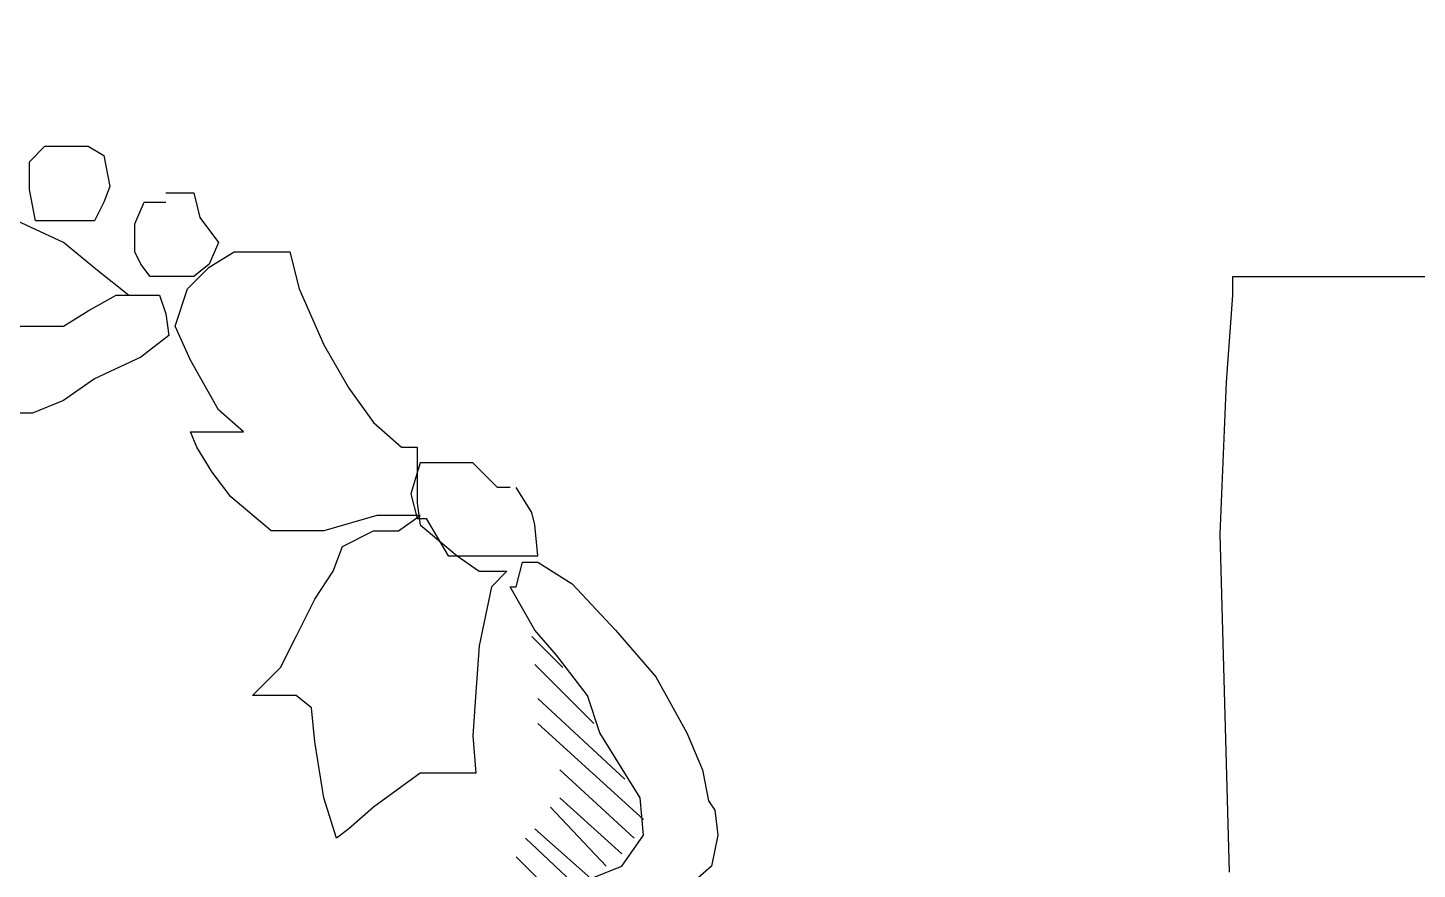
# Model space of a CAD drawing. Extents: x 747954 to 748544, y 4317181 to 4318208.
# Drawn here: x 747981.105 to 747985.585, y 4318046.23 to 4318048.942 of the extents above; entities that cross this region are included whole.
import ezdxf

# ---------------------------------------------------------------- set-up
doc = ezdxf.new("R2010")
doc.units = 0
doc.layers.get('0').update_dxf_attribs({"linetype": 'CONTINUOUS'})

msp = doc.modelspace()

# ---------------------------------------------------------------- linework, layer by layer
at = {"color": 0, "linetype": 'CONTINUOUS'}
for p, q in [((747981.11, 4318048.51), (747981.16, 4318048.56)), ((747981.11, 4318048.51), (747981.16, 4318048.56)), ((747981.16, 4318048.56), (747981.22, 4318048.56)), ((747981.16, 4318048.56), (747981.22, 4318048.56)), ((747981.22, 4318048.56), (747981.24, 4318048.56)), ((747981.22, 4318048.56), (747981.24, 4318048.56)), ((747981.24, 4318048.56), (747981.3, 4318048.56)), ((747981.24, 4318048.56), (747981.3, 4318048.56)), ((747981.3, 4318048.56), (747981.35, 4318048.53)), ((747981.3, 4318048.56), (747981.35, 4318048.53)), ((747981.11, 4318048.42), (747981.11, 4318048.51)), ((747981.11, 4318048.42), (747981.11, 4318048.51)), ((747981.35, 4318048.53), (747981.37, 4318048.43)), ((747981.35, 4318048.53), (747981.37, 4318048.43)), ((747981.13, 4318048.32), (747981.11, 4318048.42)), ((747981.13, 4318048.32), (747981.11, 4318048.42)), ((747981.37, 4318048.43), (747981.35, 4318048.38)), ((747981.37, 4318048.43), (747981.35, 4318048.38)), ((747981.55, 4318048.41), (747981.64, 4318048.41)), ((747981.55, 4318048.41), (747981.64, 4318048.41)), ((747981.64, 4318048.41), (747981.66, 4318048.33)), ((747981.64, 4318048.41), (747981.66, 4318048.33)), ((747981.35, 4318048.38), (747981.32, 4318048.32)), ((747981.35, 4318048.38), (747981.32, 4318048.32)), ((747981.45, 4318048.31), (747981.48, 4318048.38)), ((747981.45, 4318048.31), (747981.48, 4318048.38)), ((747981.48, 4318048.38), (747981.5, 4318048.38)), ((747981.48, 4318048.38), (747981.5, 4318048.38)), ((747981.5, 4318048.38), (747981.55, 4318048.38)), ((747981.5, 4318048.38), (747981.55, 4318048.38)), ((747981.22, 4318048.25), (747981.07, 4318048.32)), ((747981.22, 4318048.25), (747981.07, 4318048.32)), ((747981.19, 4318048.32), (747981.13, 4318048.32)), ((747981.19, 4318048.32), (747981.13, 4318048.32)), ((747981.27, 4318048.32), (747981.19, 4318048.32)), ((747981.27, 4318048.32), (747981.19, 4318048.32)), ((747981.32, 4318048.32), (747981.27, 4318048.32)), ((747981.32, 4318048.32), (747981.27, 4318048.32)), ((747981.66, 4318048.33), (747981.72, 4318048.25)), ((747981.66, 4318048.33), (747981.72, 4318048.25)), ((747981.45, 4318048.22), (747981.45, 4318048.31)), ((747981.45, 4318048.22), (747981.45, 4318048.31)), ((747981.33, 4318048.16), (747981.22, 4318048.25)), ((747981.33, 4318048.16), (747981.22, 4318048.25)), ((747981.72, 4318048.25), (747981.69, 4318048.18)), ((747981.72, 4318048.25), (747981.69, 4318048.18)), ((747981.47, 4318048.18), (747981.45, 4318048.22)), ((747981.47, 4318048.18), (747981.45, 4318048.22)), ((747981.5, 4318048.14), (747981.47, 4318048.18)), ((747981.5, 4318048.14), (747981.47, 4318048.18)), ((747981.69, 4318048.18), (747981.64, 4318048.14)), ((747981.69, 4318048.18), (747981.64, 4318048.14)), ((747981.69, 4318048.17), (747981.77, 4318048.22)), ((747981.69, 4318048.17), (747981.77, 4318048.22)), ((747981.77, 4318048.22), (747981.85, 4318048.22)), ((747981.77, 4318048.22), (747981.85, 4318048.22)), ((747981.85, 4318048.22), (747981.94, 4318048.22)), ((747981.85, 4318048.22), (747981.94, 4318048.22)), ((747981.94, 4318048.22), (747981.95, 4318048.22)), ((747981.94, 4318048.22), (747981.95, 4318048.22)), ((747981.95, 4318048.22), (747981.98, 4318048.1)), ((747981.95, 4318048.22), (747981.98, 4318048.1)), ((747981.43, 4318048.08), (747981.33, 4318048.16)), ((747981.43, 4318048.08), (747981.33, 4318048.16)), ((747981.55, 4318048.14), (747981.5, 4318048.14)), ((747981.55, 4318048.14), (747981.5, 4318048.14)), ((747981.64, 4318048.14), (747981.55, 4318048.14)), ((747981.64, 4318048.14), (747981.55, 4318048.14)), ((747981.62, 4318048.1), (747981.69, 4318048.17)), ((747981.62, 4318048.1), (747981.69, 4318048.17)), ((747984.99, 4318048.08), (747984.99, 4318048.14)), ((747984.99, 4318048.14), (747985.04, 4318048.14)), ((747984.99, 4318048.08), (747984.99, 4318048.14)), ((747984.99, 4318048.14), (747985.04, 4318048.14)), ((747985.04, 4318048.14), (747985.2, 4318048.14)), ((747985.04, 4318048.14), (747985.2, 4318048.14)), ((747985.2, 4318048.14), (747987.6, 4318048.14)), ((747985.2, 4318048.14), (747987.6, 4318048.14)), ((747981.58, 4318047.98), (747981.62, 4318048.1)), ((747981.58, 4318047.98), (747981.62, 4318048.1)), ((747981.98, 4318048.1), (747982.06, 4318047.92)), ((747981.98, 4318048.1), (747982.06, 4318047.92)), ((747981.3, 4318048.03), (747981.39, 4318048.08)), ((747981.3, 4318048.03), (747981.39, 4318048.08)), ((747981.39, 4318048.08), (747981.46, 4318048.08)), ((747981.39, 4318048.08), (747981.46, 4318048.08)), ((747981.46, 4318048.08), (747981.53, 4318048.08)), ((747981.46, 4318048.08), (747981.53, 4318048.08)), ((747981.53, 4318048.08), (747981.55, 4318048.02)), ((747981.53, 4318048.08), (747981.55, 4318048.02)), ((747984.97, 4318047.8), (747984.99, 4318048.08)), ((747984.97, 4318047.8), (747984.99, 4318048.08)), ((747981.22, 4318047.98), (747981.3, 4318048.03)), ((747981.22, 4318047.98), (747981.3, 4318048.03)), ((747981.55, 4318048.02), (747981.56, 4318047.95)), ((747981.55, 4318048.02), (747981.56, 4318047.95)), ((747981.08, 4318047.98), (747981.22, 4318047.98)), ((747981.08, 4318047.98), (747981.22, 4318047.98)), ((747981.63, 4318047.87), (747981.58, 4318047.98)), ((747981.63, 4318047.87), (747981.58, 4318047.98)), ((747981.56, 4318047.95), (747981.47, 4318047.88)), ((747981.56, 4318047.95), (747981.47, 4318047.88)), ((747982.06, 4318047.92), (747982.14, 4318047.78)), ((747982.06, 4318047.92), (747982.14, 4318047.78)), ((747981.47, 4318047.88), (747981.32, 4318047.81)), ((747981.47, 4318047.88), (747981.32, 4318047.81)), ((747981.72, 4318047.71), (747981.63, 4318047.87)), ((747981.72, 4318047.71), (747981.63, 4318047.87)), ((747981.32, 4318047.81), (747981.22, 4318047.74)), ((747981.32, 4318047.81), (747981.22, 4318047.74)), ((747982.14, 4318047.78), (747982.22, 4318047.67)), ((747982.14, 4318047.78), (747982.22, 4318047.67)), ((747984.95, 4318047.31), (747984.97, 4318047.8)), ((747984.95, 4318047.31), (747984.97, 4318047.8)), ((747981.22, 4318047.74), (747981.12, 4318047.7)), ((747981.22, 4318047.74), (747981.12, 4318047.7)), ((747981.12, 4318047.7), (747981.05, 4318047.7)), ((747981.12, 4318047.7), (747981.05, 4318047.7)), ((747981.8, 4318047.64), (747981.72, 4318047.71)), ((747981.8, 4318047.64), (747981.72, 4318047.71)), ((747982.22, 4318047.67), (747982.31, 4318047.59)), ((747982.22, 4318047.67), (747982.31, 4318047.59)), ((747981.65, 4318047.59), (747981.63, 4318047.64)), ((747981.63, 4318047.64), (747981.71, 4318047.64)), ((747981.65, 4318047.59), (747981.63, 4318047.64)), ((747981.63, 4318047.64), (747981.71, 4318047.64)), ((747981.71, 4318047.64), (747981.8, 4318047.64)), ((747981.71, 4318047.64), (747981.8, 4318047.64)), ((747981.7, 4318047.51), (747981.65, 4318047.59)), ((747981.7, 4318047.51), (747981.65, 4318047.59)), ((747982.31, 4318047.59), (747982.36, 4318047.59)), ((747982.31, 4318047.59), (747982.36, 4318047.59)), ((747982.36, 4318047.59), (747982.36, 4318047.51)), ((747982.36, 4318047.59), (747982.36, 4318047.51)), ((747981.76, 4318047.43), (747981.7, 4318047.51)), ((747981.76, 4318047.43), (747981.7, 4318047.51)), ((747982.37, 4318047.54), (747982.34, 4318047.44)), ((747982.37, 4318047.54), (747982.34, 4318047.44)), ((747982.36, 4318047.51), (747982.36, 4318047.41)), ((747982.36, 4318047.51), (747982.36, 4318047.41)), ((747982.44, 4318047.54), (747982.37, 4318047.54)), ((747982.44, 4318047.54), (747982.37, 4318047.54)), ((747982.54, 4318047.54), (747982.44, 4318047.54)), ((747982.54, 4318047.54), (747982.44, 4318047.54)), ((747982.62, 4318047.46), (747982.54, 4318047.54)), ((747982.62, 4318047.46), (747982.54, 4318047.54)), ((747981.89, 4318047.32), (747981.76, 4318047.43)), ((747981.89, 4318047.32), (747981.76, 4318047.43)), ((747982.34, 4318047.44), (747982.36, 4318047.36)), ((747982.34, 4318047.44), (747982.36, 4318047.36)), ((747982.66, 4318047.46), (747982.62, 4318047.46)), ((747982.66, 4318047.46), (747982.62, 4318047.46)), ((747982.73, 4318047.38), (747982.68, 4318047.46)), ((747982.73, 4318047.38), (747982.68, 4318047.46)), ((747982.36, 4318047.41), (747982.37, 4318047.34)), ((747982.36, 4318047.41), (747982.37, 4318047.34)), ((747982.74, 4318047.34), (747982.73, 4318047.38)), ((747982.74, 4318047.34), (747982.73, 4318047.38)), ((747982.23, 4318047.37), (747982.06, 4318047.32)), ((747982.23, 4318047.37), (747982.06, 4318047.32)), ((747982.37, 4318047.37), (747982.23, 4318047.37)), ((747982.37, 4318047.37), (747982.23, 4318047.37)), ((747982.3, 4318047.32), (747982.37, 4318047.37)), ((747982.3, 4318047.32), (747982.37, 4318047.37)), ((747982.36, 4318047.36), (747982.39, 4318047.36)), ((747982.36, 4318047.36), (747982.39, 4318047.36)), ((747982.37, 4318047.34), (747982.49, 4318047.24)), ((747982.37, 4318047.34), (747982.49, 4318047.24)), ((747982.39, 4318047.36), (747982.46, 4318047.24)), ((747982.39, 4318047.36), (747982.46, 4318047.24)), ((747982.75, 4318047.24), (747982.74, 4318047.34)), ((747982.75, 4318047.24), (747982.74, 4318047.34)), ((747982.06, 4318047.32), (747981.89, 4318047.32)), ((747982.06, 4318047.32), (747981.89, 4318047.32)), ((747982.12, 4318047.27), (747982.22, 4318047.32)), ((747982.12, 4318047.27), (747982.22, 4318047.32)), ((747982.22, 4318047.32), (747982.3, 4318047.32)), ((747982.22, 4318047.32), (747982.3, 4318047.32)), ((747984.98, 4318046.22), (747984.95, 4318047.31)), ((747984.98, 4318046.22), (747984.95, 4318047.31)), ((747982.09, 4318047.19), (747982.12, 4318047.27)), ((747982.09, 4318047.19), (747982.12, 4318047.27)), ((747982.46, 4318047.24), (747982.54, 4318047.24)), ((747982.46, 4318047.24), (747982.54, 4318047.24)), ((747982.49, 4318047.24), (747982.56, 4318047.19)), ((747982.49, 4318047.24), (747982.56, 4318047.19)), ((747982.54, 4318047.24), (747982.59, 4318047.24)), ((747982.54, 4318047.24), (747982.59, 4318047.24)), ((747982.59, 4318047.24), (747982.64, 4318047.24)), ((747982.59, 4318047.24), (747982.64, 4318047.24)), ((747982.64, 4318047.24), (747982.68, 4318047.24)), ((747982.64, 4318047.24), (747982.68, 4318047.24)), ((747982.68, 4318047.24), (747982.73, 4318047.24)), ((747982.68, 4318047.24), (747982.73, 4318047.24)), ((747982.73, 4318047.24), (747982.75, 4318047.24)), ((747982.73, 4318047.24), (747982.75, 4318047.24)), ((747982.68, 4318047.14), (747982.7, 4318047.22)), ((747982.68, 4318047.14), (747982.7, 4318047.22)), ((747982.7, 4318047.22), (747982.75, 4318047.22)), ((747982.7, 4318047.22), (747982.75, 4318047.22)), ((747982.75, 4318047.22), (747982.86, 4318047.15)), ((747982.75, 4318047.22), (747982.86, 4318047.15)), ((747982.03, 4318047.1), (747982.09, 4318047.19)), ((747982.03, 4318047.1), (747982.09, 4318047.19)), ((747982.56, 4318047.19), (747982.62, 4318047.19)), ((747982.56, 4318047.19), (747982.62, 4318047.19)), ((747982.65, 4318047.19), (747982.6, 4318047.14)), ((747982.65, 4318047.19), (747982.6, 4318047.14)), ((747982.62, 4318047.19), (747982.65, 4318047.19)), ((747982.62, 4318047.19), (747982.65, 4318047.19)), ((747982.86, 4318047.15), (747983, 4318047)), ((747982.86, 4318047.15), (747983, 4318047)), ((747982.6, 4318047.14), (747982.56, 4318046.95)), ((747982.6, 4318047.14), (747982.56, 4318046.95)), ((747982.7, 4318047.07), (747982.66, 4318047.14)), ((747982.66, 4318047.14), (747982.68, 4318047.14)), ((747982.7, 4318047.07), (747982.66, 4318047.14)), ((747982.66, 4318047.14), (747982.68, 4318047.14)), ((747981.97, 4318046.98), (747982.03, 4318047.1)), ((747981.97, 4318046.98), (747982.03, 4318047.1)), ((747982.74, 4318047), (747982.7, 4318047.07)), ((747982.74, 4318047), (747982.7, 4318047.07)), ((747981.92, 4318046.88), (747981.97, 4318046.98)), ((747981.92, 4318046.88), (747981.97, 4318046.98)), ((747982.73, 4318046.98), (747982.83, 4318046.88)), ((747982.73, 4318046.98), (747982.83, 4318046.88)), ((747982.81, 4318046.92), (747982.74, 4318047)), ((747982.81, 4318046.92), (747982.74, 4318047)), ((747983, 4318047), (747983.13, 4318046.85)), ((747983, 4318047), (747983.13, 4318046.85)), ((747982.56, 4318046.95), (747982.55, 4318046.8)), ((747982.56, 4318046.95), (747982.55, 4318046.8)), ((747981.83, 4318046.79), (747981.92, 4318046.88)), ((747981.83, 4318046.79), (747981.92, 4318046.88)), ((747982.93, 4318046.7), (747982.74, 4318046.89)), ((747982.93, 4318046.7), (747982.74, 4318046.89)), ((747982.91, 4318046.79), (747982.81, 4318046.92)), ((747982.91, 4318046.79), (747982.81, 4318046.92)), ((747983.13, 4318046.85), (747983.23, 4318046.67)), ((747983.13, 4318046.85), (747983.23, 4318046.67)), ((747982.55, 4318046.8), (747982.54, 4318046.66)), ((747982.55, 4318046.8), (747982.54, 4318046.66)), ((747981.9, 4318046.79), (747981.83, 4318046.79)), ((747981.9, 4318046.79), (747981.83, 4318046.79)), ((747981.97, 4318046.79), (747981.9, 4318046.79)), ((747981.97, 4318046.79), (747981.9, 4318046.79)), ((747982.02, 4318046.75), (747981.97, 4318046.79)), ((747982.02, 4318046.75), (747981.97, 4318046.79)), ((747982.03, 4318046.64), (747982.02, 4318046.75)), ((747982.03, 4318046.64), (747982.02, 4318046.75)), ((747982.75, 4318046.78), (747983.03, 4318046.52)), ((747982.75, 4318046.78), (747983.03, 4318046.52)), ((747982.95, 4318046.67), (747982.91, 4318046.79)), ((747982.95, 4318046.67), (747982.91, 4318046.79)), ((747982.54, 4318046.66), (747982.55, 4318046.54)), ((747982.54, 4318046.66), (747982.55, 4318046.54)), ((747983.09, 4318046.39), (747982.75, 4318046.7)), ((747983.09, 4318046.39), (747982.75, 4318046.7)), ((747983.08, 4318046.46), (747982.95, 4318046.67)), ((747983.08, 4318046.46), (747982.95, 4318046.67)), ((747983.23, 4318046.67), (747983.28, 4318046.55)), ((747983.23, 4318046.67), (747983.28, 4318046.55)), ((747982.06, 4318046.46), (747982.03, 4318046.64)), ((747982.06, 4318046.46), (747982.03, 4318046.64)), ((747982.37, 4318046.54), (747982.22, 4318046.43)), ((747982.37, 4318046.54), (747982.22, 4318046.43)), ((747982.42, 4318046.54), (747982.37, 4318046.54)), ((747982.42, 4318046.54), (747982.37, 4318046.54)), ((747982.49, 4318046.54), (747982.42, 4318046.54)), ((747982.49, 4318046.54), (747982.42, 4318046.54)), ((747982.55, 4318046.54), (747982.49, 4318046.54)), ((747982.55, 4318046.54), (747982.49, 4318046.54)), ((747982.82, 4318046.55), (747983.06, 4318046.33)), ((747982.82, 4318046.55), (747983.06, 4318046.33)), ((747983.28, 4318046.55), (747983.3, 4318046.45)), ((747983.28, 4318046.55), (747983.3, 4318046.45)), ((747982.1, 4318046.33), (747982.06, 4318046.46)), ((747982.1, 4318046.33), (747982.06, 4318046.46)), ((747983.02, 4318046.28), (747982.82, 4318046.46)), ((747983.02, 4318046.28), (747982.82, 4318046.46)), ((747983.09, 4318046.34), (747983.08, 4318046.46)), ((747983.09, 4318046.34), (747983.08, 4318046.46)), ((747983.3, 4318046.45), (747983.32, 4318046.42)), ((747983.3, 4318046.45), (747983.32, 4318046.42)), ((747982.22, 4318046.43), (747982.14, 4318046.36)), ((747982.22, 4318046.43), (747982.14, 4318046.36)), ((747982.79, 4318046.43), (747982.97, 4318046.24)), ((747982.79, 4318046.43), (747982.97, 4318046.24)), ((747983.32, 4318046.42), (747983.33, 4318046.34)), ((747983.32, 4318046.42), (747983.33, 4318046.34)), ((747982.14, 4318046.36), (747982.1, 4318046.33)), ((747982.14, 4318046.36), (747982.1, 4318046.33)), ((747982.92, 4318046.2), (747982.74, 4318046.36)), ((747982.92, 4318046.2), (747982.74, 4318046.36)), ((747982.71, 4318046.33), (747982.88, 4318046.17)), ((747982.71, 4318046.33), (747982.88, 4318046.17)), ((747983.02, 4318046.24), (747983.09, 4318046.34)), ((747983.02, 4318046.24), (747983.09, 4318046.34)), ((747983.33, 4318046.34), (747983.31, 4318046.24)), ((747983.33, 4318046.34), (747983.31, 4318046.24)), ((747982.82, 4318046.13), (747982.68, 4318046.27)), ((747982.82, 4318046.13), (747982.68, 4318046.27)), ((747982.92, 4318046.2), (747983.02, 4318046.24)), ((747982.92, 4318046.2), (747983.02, 4318046.24)), ((747983.31, 4318046.24), (747983.23, 4318046.17)), ((747983.31, 4318046.24), (747983.23, 4318046.17))]:
    msp.add_line(p, q, dxfattribs=at)

# ---------------------------------------------------------------- meshes
mesh = msp.add_polyface(dxfattribs=at)
corners = [(747954.5, 4317181), (747954.5, 4317181), (747954.5, 4317371.9618), (748262.5, 4317181), (747954.5, 4317546.4935), (748544, 4317181), (747954.5, 4318207.5), (748544, 4317842.0065), (748544, 4318207.5)]
mesh.append_faces([[corners[k] for k in face] for face in [(0, 1, 3, 2), (2, 3, 5, 4), (4, 5, 7, 6), (6, 7, 8, 8)]], dxfattribs={"vtx0": -1, "vtx2": -1, "color": 0})
mesh = msp.add_polyface(dxfattribs=at)
corners = [(747964.5, 4318021), (747964.5, 4318021), (747964.5, 4318195.2713), (748245.58, 4318021), (747964.5, 4318201.5), (748245.58, 4318027.2287), (748245.58, 4318201.5)]
mesh.append_faces([[corners[k] for k in face] for face in [(0, 1, 3, 2), (2, 3, 5, 4), (4, 5, 6, 6)]], dxfattribs={"vtx0": -1, "vtx2": -1, "color": 0})

doc.saveas('drawing.dxf')
